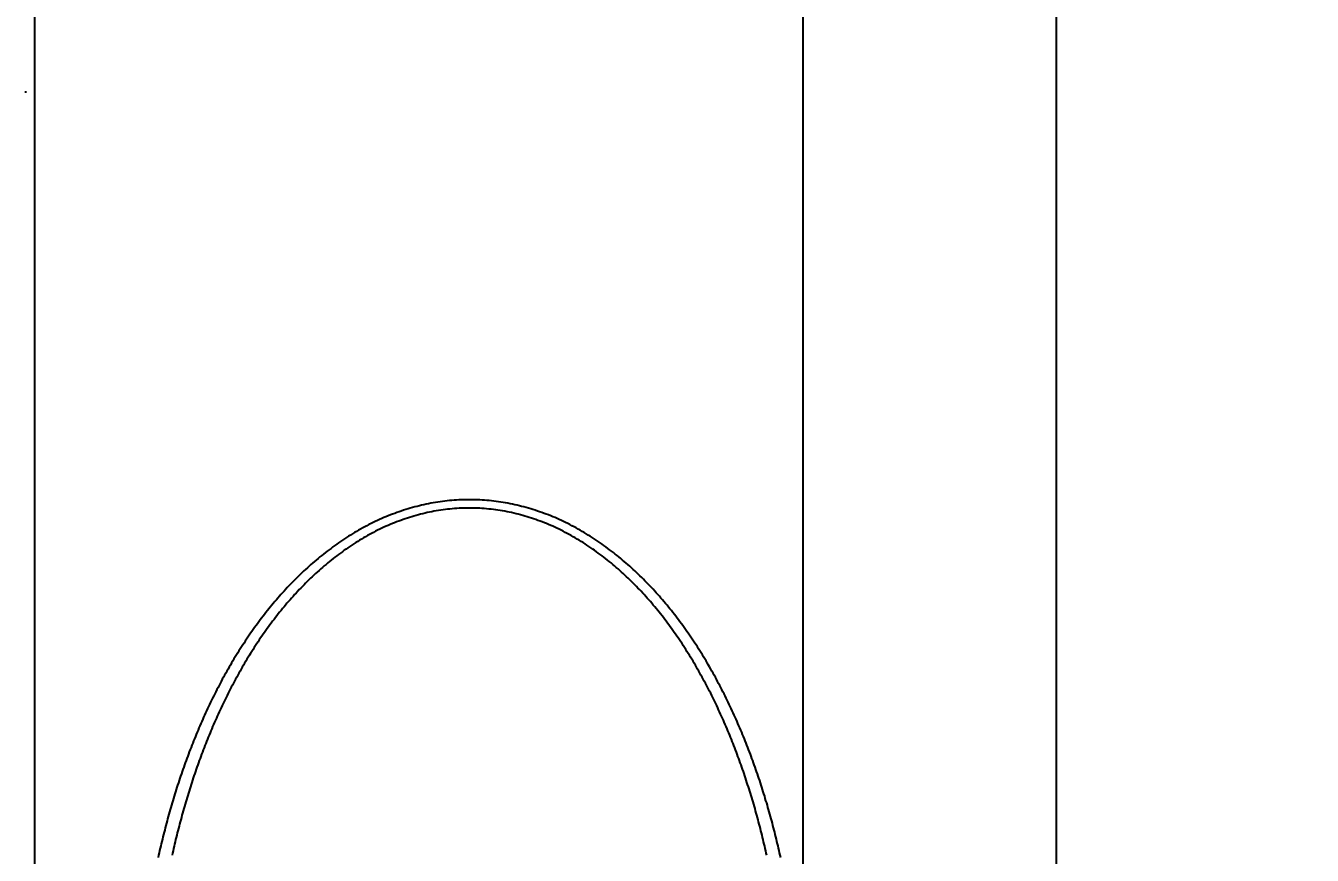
# Model space of a CAD drawing. Header units: millimetres. Extents: x 0 to 3800, y -67 to 2530.
# Drawn here: x 2286.53 to 2301.41, y 1565.28 to 1574.88 of the extents above; entities that cross this region are included whole.
import ezdxf

# ---------------------------------------------------------------- set-up
doc = ezdxf.new("R2010")
doc.units = ezdxf.units.MM
doc.layers.add('내부선 및 부속', color=4, linetype='Continuous')
doc.layers.add('치수선', color=7, linetype='Continuous')
doc.styles.add('____', font='')
doc.styles.get('____').set_extended_font_data('굴림')
doc.dimstyles.new('MSADIM', dxfattribs={"dimtxt": 33, "dimasz": 17, "dimexe": 10, "dimexo": 7.5, "dimgap": 10, "dimtad": 0, "dimtih": 1, "dimtoh": 1, "dimdec": 0, "dimzin": 1, "dimdsep": 46, "dimtxsty": '____', "dimcen": 11.25, "dimadec": 0, "dimazin": 0, "dimtfac": 1, "dimtdec": 0, "dimtix": 1, "dimtmove": 0, "dimatfit": 3, "dimfxl": 1, "dimtolj": 1, "dimtzin": 1, "dimarcsym": 0})

# ---------------------------------------------------------------- blocks, each defined once
blk = doc.blocks.new('*D52')
at = {"layer": '치수선', "color": 0, "linetype": 'Continuous', "lineweight": -2, "transparency": 16777216}
for p, q in [((2932.455, 1675.439), (2932.455, 1337.939)), ((2232.455, 1355.314), (2232.455, 1337.939)), ((2249.455, 1347.939), (2545.324, 1347.939)), ((2915.455, 1347.939), (2619.585, 1347.939))]:
    blk.add_line(p, q, dxfattribs=at)
at = {"layer": '치수선', "color": 0, "linetype": 'Continuous', "transparency": 16777216}
for points in [[(2249.455, 1350.773), (2249.455, 1345.106), (2232.455, 1347.939)], [(2915.455, 1350.773), (2915.455, 1345.106), (2932.455, 1347.939)]]:
    blk.add_solid(points, dxfattribs=at)
at = {"layer": '치수선', "color": 0, "linetype": 'Continuous', "transparency": 16777216, "insert": (2582.455, 1347.939), "char_height": 25, "attachment_point": 5, "style": '____'}
blk.add_mtext('\\A1;700', dxfattribs=at)

msp = doc.modelspace()

# ---------------------------------------------------------------- linework, layer by layer
at = {"layer": '내부선 및 부속', "linetype": 'Continuous'}
for p, q in [((2295.52, 1543.489), (2295.52, 1582.39)), ((2298.451, 1543.633), (2298.451, 1582.246)), ((2286.625, 1581.51), (2286.625, 1544.368))]:
    msp.add_line(p, q, dxfattribs=at)
at = {"layer": '내부선 및 부속', "linetype": 'Continuous', "flags": 128}
for points in [[(2286.526, 1574.105), (2286.526, 1574.114), (2286.525, 1574.124)], [(2295.26, 1565.257), (2295.254, 1565.284), (2295.248, 1565.31), (2295.242, 1565.337), (2295.236, 1565.363), (2295.23, 1565.39), (2295.224, 1565.416), (2295.217, 1565.442), (2295.211, 1565.469), (2295.204, 1565.495), (2295.198, 1565.521), (2295.191, 1565.548), (2295.185, 1565.574), (2295.178, 1565.6), (2295.171, 1565.627), (2295.171, 1565.627), (2295.164, 1565.653), (2295.157, 1565.679), (2295.15, 1565.705), (2295.143, 1565.731), (2295.135, 1565.758), (2295.128, 1565.784), (2295.121, 1565.81), (2295.113, 1565.836), (2295.106, 1565.862), (2295.098, 1565.888), (2295.09, 1565.914), (2295.082, 1565.94), (2295.075, 1565.966), (2295.067, 1565.992), (2295.059, 1566.018), (2295.05, 1566.044), (2295.042, 1566.069), (2295.034, 1566.095), (2295.026, 1566.121), (2295.017, 1566.147), (2295.009, 1566.173), (2295, 1566.198), (2294.991, 1566.224), (2294.982, 1566.25), (2294.973, 1566.275), (2294.964, 1566.301), (2294.955, 1566.327), (2294.946, 1566.352), (2294.937, 1566.378), (2294.928, 1566.403), (2294.918, 1566.429), (2294.909, 1566.454), (2294.899, 1566.479), (2294.889, 1566.505), (2294.88, 1566.53), (2294.87, 1566.555), (2294.86, 1566.581), (2294.85, 1566.606), (2294.84, 1566.631), (2294.829, 1566.656), (2294.819, 1566.681), (2294.809, 1566.706), (2294.798, 1566.731), (2294.788, 1566.756), (2294.777, 1566.781), (2294.766, 1566.806), (2294.755, 1566.831), (2294.744, 1566.856), (2294.733, 1566.881), (2294.722, 1566.905), (2294.711, 1566.93), (2294.699, 1566.955), (2294.688, 1566.979), (2294.676, 1567.004), (2294.665, 1567.028), (2294.653, 1567.053), (2294.641, 1567.077), (2294.629, 1567.102), (2294.617, 1567.126), (2294.605, 1567.15), (2294.592, 1567.174), (2294.58, 1567.199), (2294.568, 1567.223), (2294.555, 1567.247), (2294.542, 1567.271), (2294.53, 1567.295), (2294.517, 1567.319), (2294.504, 1567.343), (2294.491, 1567.366), (2294.477, 1567.39), (2294.464, 1567.414), (2294.451, 1567.437), (2294.437, 1567.461), (2294.424, 1567.484), (2294.41, 1567.508), (2294.396, 1567.531), (2294.382, 1567.554), (2294.368, 1567.578), (2294.354, 1567.601), (2294.34, 1567.624), (2294.325, 1567.647), (2294.311, 1567.67), (2294.296, 1567.693), (2294.281, 1567.716), (2294.266, 1567.738), (2294.251, 1567.761), (2294.236, 1567.784), (2294.221, 1567.806), (2294.206, 1567.829), (2294.19, 1567.851), (2294.175, 1567.873), (2294.159, 1567.895), (2294.144, 1567.918), (2294.128, 1567.94), (2294.112, 1567.962), (2294.095, 1567.983), (2294.079, 1568.005), (2294.063, 1568.027), (2294.046, 1568.048), (2294.03, 1568.07), (2294.03, 1568.07), (2294.013, 1568.091), (2293.996, 1568.113), (2293.979, 1568.134), (2293.962, 1568.155), (2293.945, 1568.176), (2293.928, 1568.197), (2293.91, 1568.218), (2293.892, 1568.239), (2293.875, 1568.259), (2293.857, 1568.28), (2293.839, 1568.3), (2293.821, 1568.32), (2293.803, 1568.34), (2293.784, 1568.36), (2293.766, 1568.38), (2293.747, 1568.4), (2293.728, 1568.42), (2293.709, 1568.439), (2293.69, 1568.459), (2293.671, 1568.478), (2293.652, 1568.497), (2293.632, 1568.516), (2293.613, 1568.535), (2293.593, 1568.554), (2293.573, 1568.573), (2293.553, 1568.591), (2293.533, 1568.609), (2293.513, 1568.628), (2293.493, 1568.646), (2293.472, 1568.664), (2293.451, 1568.681), (2293.431, 1568.699), (2293.41, 1568.717), (2293.389, 1568.734), (2293.367, 1568.751), (2293.346, 1568.768), (2293.325, 1568.785), (2293.303, 1568.802), (2293.281, 1568.818), (2293.259, 1568.834), (2293.238, 1568.851), (2293.215, 1568.866), (2293.193, 1568.882), (2293.171, 1568.898), (2293.148, 1568.913), (2293.126, 1568.929), (2293.103, 1568.944), (2293.08, 1568.958), (2293.057, 1568.973), (2293.034, 1568.988), (2293.011, 1569.002), (2292.988, 1569.016), (2292.964, 1569.03), (2292.94, 1569.043), (2292.917, 1569.057), (2292.893, 1569.07), (2292.869, 1569.083), (2292.845, 1569.095), (2292.821, 1569.108), (2292.797, 1569.12), (2292.772, 1569.132), (2292.748, 1569.144), (2292.723, 1569.156), (2292.698, 1569.167), (2292.674, 1569.178), (2292.649, 1569.189), (2292.624, 1569.2), (2292.599, 1569.21), (2292.573, 1569.22), (2292.548, 1569.23), (2292.523, 1569.239), (2292.497, 1569.249), (2292.471, 1569.258), (2292.446, 1569.266), (2292.42, 1569.275), (2292.394, 1569.283), (2292.368, 1569.291), (2292.342, 1569.299), (2292.316, 1569.306), (2292.29, 1569.313), (2292.263, 1569.32), (2292.237, 1569.327), (2292.211, 1569.333), (2292.184, 1569.339), (2292.158, 1569.345), (2292.131, 1569.35), (2292.104, 1569.356), (2292.078, 1569.36), (2292.051, 1569.365), (2292.024, 1569.369), (2291.997, 1569.373), (2291.97, 1569.377), (2291.943, 1569.38), (2291.916, 1569.383), (2291.889, 1569.386), (2291.862, 1569.388), (2291.835, 1569.391), (2291.808, 1569.392), (2291.781, 1569.394), (2291.754, 1569.395), (2291.754, 1569.395), (2291.727, 1569.396), (2291.699, 1569.397), (2291.672, 1569.397), (2291.645, 1569.397), (2291.618, 1569.397), (2291.591, 1569.396), (2291.564, 1569.395), (2291.536, 1569.394), (2291.509, 1569.392), (2291.482, 1569.391), (2291.455, 1569.388), (2291.428, 1569.386), (2291.401, 1569.383), (2291.374, 1569.38), (2291.347, 1569.377), (2291.32, 1569.373), (2291.293, 1569.369), (2291.266, 1569.365), (2291.24, 1569.36), (2291.213, 1569.356), (2291.186, 1569.35), (2291.16, 1569.345), (2291.133, 1569.339), (2291.106, 1569.333), (2291.08, 1569.327), (2291.054, 1569.32), (2291.027, 1569.314), (2291.001, 1569.306), (2290.975, 1569.299), (2290.949, 1569.291), (2290.923, 1569.283), (2290.897, 1569.275), (2290.871, 1569.266), (2290.846, 1569.258), (2290.82, 1569.249), (2290.795, 1569.239), (2290.769, 1569.23), (2290.744, 1569.22), (2290.719, 1569.21), (2290.693, 1569.199), (2290.668, 1569.189), (2290.644, 1569.178), (2290.619, 1569.167), (2290.594, 1569.156), (2290.569, 1569.144), (2290.545, 1569.132), (2290.521, 1569.12), (2290.496, 1569.108), (2290.472, 1569.095), (2290.448, 1569.083), (2290.424, 1569.07), (2290.4, 1569.057), (2290.377, 1569.043), (2290.353, 1569.03), (2290.33, 1569.016), (2290.306, 1569.002), (2290.283, 1568.987), (2290.26, 1568.973), (2290.237, 1568.958), (2290.214, 1568.944), (2290.191, 1568.929), (2290.169, 1568.913), (2290.146, 1568.898), (2290.124, 1568.882), (2290.102, 1568.866), (2290.08, 1568.85), (2290.058, 1568.834), (2290.036, 1568.818), (2290.014, 1568.802), (2289.993, 1568.785), (2289.971, 1568.768), (2289.95, 1568.751), (2289.929, 1568.734), (2289.907, 1568.717), (2289.887, 1568.699), (2289.866, 1568.681), (2289.845, 1568.664), (2289.825, 1568.646), (2289.804, 1568.628), (2289.784, 1568.609), (2289.764, 1568.591), (2289.744, 1568.573), (2289.724, 1568.554), (2289.704, 1568.535), (2289.685, 1568.516), (2289.665, 1568.497), (2289.646, 1568.478), (2289.627, 1568.459), (2289.608, 1568.439), (2289.589, 1568.42), (2289.57, 1568.4), (2289.552, 1568.38), (2289.533, 1568.36), (2289.515, 1568.34), (2289.496, 1568.32), (2289.478, 1568.3), (2289.46, 1568.28), (2289.442, 1568.259), (2289.425, 1568.239), (2289.407, 1568.218), (2289.407, 1568.218), (2289.39, 1568.197), (2289.372, 1568.176), (2289.355, 1568.155), (2289.338, 1568.134), (2289.321, 1568.113), (2289.304, 1568.091), (2289.287, 1568.07), (2289.271, 1568.049), (2289.254, 1568.027), (2289.238, 1568.005), (2289.222, 1567.983), (2289.206, 1567.962), (2289.19, 1567.94), (2289.174, 1567.918), (2289.158, 1567.895), (2289.142, 1567.873), (2289.127, 1567.851), (2289.111, 1567.829), (2289.096, 1567.806), (2289.081, 1567.784), (2289.066, 1567.761), (2289.051, 1567.738), (2289.036, 1567.716), (2289.021, 1567.693), (2289.007, 1567.67), (2288.992, 1567.647), (2288.978, 1567.624), (2288.963, 1567.601), (2288.949, 1567.578), (2288.935, 1567.555), (2288.921, 1567.531), (2288.907, 1567.508), (2288.894, 1567.484), (2288.88, 1567.461), (2288.866, 1567.437), (2288.853, 1567.414), (2288.84, 1567.39), (2288.827, 1567.366), (2288.813, 1567.343), (2288.8, 1567.319), (2288.788, 1567.295), (2288.775, 1567.271), (2288.762, 1567.247), (2288.75, 1567.223), (2288.737, 1567.199), (2288.725, 1567.175), (2288.712, 1567.15), (2288.7, 1567.126), (2288.688, 1567.102), (2288.676, 1567.077), (2288.664, 1567.053), (2288.653, 1567.028), (2288.641, 1567.004), (2288.629, 1566.979), (2288.618, 1566.955), (2288.607, 1566.93), (2288.595, 1566.905), (2288.584, 1566.881), (2288.573, 1566.856), (2288.562, 1566.831), (2288.551, 1566.806), (2288.54, 1566.781), (2288.53, 1566.756), (2288.519, 1566.731), (2288.509, 1566.706), (2288.498, 1566.681), (2288.488, 1566.656), (2288.478, 1566.631), (2288.467, 1566.606), (2288.457, 1566.581), (2288.447, 1566.555), (2288.438, 1566.53), (2288.428, 1566.505), (2288.418, 1566.479), (2288.409, 1566.454), (2288.399, 1566.429), (2288.39, 1566.403), (2288.38, 1566.378), (2288.371, 1566.352), (2288.362, 1566.327), (2288.353, 1566.301), (2288.344, 1566.275), (2288.335, 1566.25), (2288.326, 1566.224), (2288.317, 1566.198), (2288.309, 1566.173), (2288.3, 1566.147), (2288.292, 1566.121), (2288.283, 1566.095), (2288.275, 1566.069), (2288.267, 1566.044), (2288.259, 1566.018), (2288.251, 1565.992), (2288.243, 1565.966), (2288.235, 1565.94), (2288.227, 1565.914), (2288.219, 1565.888), (2288.212, 1565.862), (2288.204, 1565.836), (2288.196, 1565.81), (2288.196, 1565.81), (2288.189, 1565.784), (2288.182, 1565.758), (2288.175, 1565.731), (2288.167, 1565.705), (2288.16, 1565.679), (2288.153, 1565.653), (2288.146, 1565.627), (2288.139, 1565.6), (2288.133, 1565.574), (2288.126, 1565.548), (2288.119, 1565.521), (2288.113, 1565.495), (2288.106, 1565.469), (2288.1, 1565.442), (2288.094, 1565.416), (2288.087, 1565.39), (2288.081, 1565.363), (2288.075, 1565.337), (2288.069, 1565.31), (2288.063, 1565.284), (2288.057, 1565.257)], [(2295.099, 1565.282), (2295.093, 1565.308), (2295.087, 1565.334), (2295.081, 1565.36), (2295.075, 1565.386), (2295.069, 1565.412), (2295.063, 1565.437), (2295.057, 1565.463), (2295.051, 1565.489), (2295.044, 1565.515), (2295.038, 1565.54), (2295.031, 1565.566), (2295.031, 1565.566), (2295.025, 1565.592), (2295.018, 1565.618), (2295.012, 1565.643), (2295.005, 1565.669), (2294.998, 1565.694), (2294.991, 1565.72), (2294.984, 1565.746), (2294.977, 1565.771), (2294.97, 1565.797), (2294.963, 1565.822), (2294.956, 1565.848), (2294.948, 1565.873), (2294.941, 1565.899), (2294.933, 1565.924), (2294.926, 1565.949), (2294.918, 1565.975), (2294.91, 1566), (2294.902, 1566.025), (2294.894, 1566.051), (2294.886, 1566.076), (2294.878, 1566.101), (2294.87, 1566.126), (2294.862, 1566.152), (2294.854, 1566.177), (2294.845, 1566.202), (2294.837, 1566.227), (2294.828, 1566.252), (2294.82, 1566.277), (2294.811, 1566.302), (2294.802, 1566.327), (2294.793, 1566.352), (2294.784, 1566.377), (2294.775, 1566.402), (2294.766, 1566.427), (2294.757, 1566.452), (2294.747, 1566.477), (2294.738, 1566.501), (2294.729, 1566.526), (2294.719, 1566.551), (2294.709, 1566.576), (2294.7, 1566.6), (2294.69, 1566.625), (2294.68, 1566.649), (2294.67, 1566.674), (2294.66, 1566.699), (2294.649, 1566.723), (2294.639, 1566.747), (2294.629, 1566.772), (2294.618, 1566.796), (2294.608, 1566.821), (2294.597, 1566.845), (2294.586, 1566.869), (2294.576, 1566.893), (2294.565, 1566.917), (2294.554, 1566.942), (2294.542, 1566.966), (2294.531, 1566.99), (2294.52, 1567.014), (2294.508, 1567.038), (2294.497, 1567.061), (2294.485, 1567.085), (2294.474, 1567.109), (2294.462, 1567.133), (2294.45, 1567.157), (2294.438, 1567.18), (2294.426, 1567.204), (2294.414, 1567.227), (2294.401, 1567.251), (2294.389, 1567.274), (2294.376, 1567.298), (2294.364, 1567.321), (2294.351, 1567.344), (2294.338, 1567.368), (2294.325, 1567.391), (2294.312, 1567.414), (2294.299, 1567.437), (2294.286, 1567.46), (2294.273, 1567.483), (2294.259, 1567.506), (2294.246, 1567.528), (2294.232, 1567.551), (2294.218, 1567.574), (2294.204, 1567.596), (2294.19, 1567.619), (2294.176, 1567.641), (2294.162, 1567.664), (2294.148, 1567.686), (2294.133, 1567.708), (2294.119, 1567.731), (2294.104, 1567.753), (2294.089, 1567.775), (2294.074, 1567.797), (2294.059, 1567.819), (2294.044, 1567.841), (2294.029, 1567.862), (2294.014, 1567.884), (2293.998, 1567.905), (2293.983, 1567.927), (2293.967, 1567.948), (2293.951, 1567.97), (2293.951, 1567.97), (2293.935, 1567.991), (2293.919, 1568.012), (2293.903, 1568.033), (2293.887, 1568.054), (2293.87, 1568.075), (2293.854, 1568.096), (2293.837, 1568.116), (2293.82, 1568.137), (2293.803, 1568.157), (2293.786, 1568.178), (2293.769, 1568.198), (2293.752, 1568.218), (2293.734, 1568.238), (2293.717, 1568.258), (2293.699, 1568.278), (2293.681, 1568.298), (2293.664, 1568.317), (2293.645, 1568.337), (2293.627, 1568.356), (2293.609, 1568.375), (2293.59, 1568.394), (2293.572, 1568.413), (2293.553, 1568.432), (2293.534, 1568.451), (2293.515, 1568.469), (2293.496, 1568.488), (2293.477, 1568.506), (2293.457, 1568.524), (2293.438, 1568.543), (2293.418, 1568.56), (2293.398, 1568.578), (2293.378, 1568.596), (2293.358, 1568.613), (2293.338, 1568.631), (2293.318, 1568.648), (2293.297, 1568.665), (2293.277, 1568.682), (2293.256, 1568.699), (2293.235, 1568.715), (2293.214, 1568.731), (2293.193, 1568.748), (2293.171, 1568.764), (2293.15, 1568.78), (2293.128, 1568.795), (2293.107, 1568.811), (2293.085, 1568.826), (2293.063, 1568.841), (2293.041, 1568.856), (2293.019, 1568.871), (2292.997, 1568.885), (2292.974, 1568.9), (2292.952, 1568.914), (2292.929, 1568.928), (2292.906, 1568.941), (2292.883, 1568.955), (2292.86, 1568.968), (2292.837, 1568.981), (2292.814, 1568.994), (2292.791, 1569.007), (2292.767, 1569.019), (2292.743, 1569.031), (2292.72, 1569.043), (2292.696, 1569.055), (2292.672, 1569.066), (2292.648, 1569.078), (2292.624, 1569.089), (2292.599, 1569.099), (2292.575, 1569.11), (2292.551, 1569.12), (2292.526, 1569.13), (2292.501, 1569.14), (2292.476, 1569.149), (2292.451, 1569.158), (2292.426, 1569.167), (2292.401, 1569.176), (2292.376, 1569.184), (2292.351, 1569.192), (2292.326, 1569.2), (2292.3, 1569.208), (2292.275, 1569.215), (2292.249, 1569.222), (2292.223, 1569.229), (2292.198, 1569.235), (2292.172, 1569.241), (2292.146, 1569.247), (2292.12, 1569.253), (2292.094, 1569.258), (2292.068, 1569.263), (2292.042, 1569.267), (2292.015, 1569.272), (2291.989, 1569.276), (2291.963, 1569.279), (2291.937, 1569.283), (2291.91, 1569.286), (2291.884, 1569.289), (2291.857, 1569.291), (2291.831, 1569.294), (2291.804, 1569.295), (2291.778, 1569.297), (2291.751, 1569.298), (2291.751, 1569.298), (2291.725, 1569.299), (2291.698, 1569.3), (2291.672, 1569.3), (2291.645, 1569.3), (2291.619, 1569.3), (2291.592, 1569.299), (2291.566, 1569.298), (2291.539, 1569.297), (2291.513, 1569.295), (2291.486, 1569.294), (2291.46, 1569.291), (2291.433, 1569.289), (2291.407, 1569.286), (2291.381, 1569.283), (2291.354, 1569.28), (2291.328, 1569.276), (2291.302, 1569.272), (2291.275, 1569.267), (2291.249, 1569.263), (2291.223, 1569.258), (2291.197, 1569.253), (2291.171, 1569.247), (2291.145, 1569.241), (2291.12, 1569.235), (2291.094, 1569.229), (2291.068, 1569.222), (2291.043, 1569.215), (2291.017, 1569.208), (2290.992, 1569.2), (2290.966, 1569.192), (2290.941, 1569.184), (2290.916, 1569.176), (2290.891, 1569.167), (2290.866, 1569.158), (2290.841, 1569.149), (2290.816, 1569.14), (2290.791, 1569.13), (2290.767, 1569.12), (2290.742, 1569.11), (2290.718, 1569.099), (2290.694, 1569.089), (2290.669, 1569.078), (2290.645, 1569.066), (2290.621, 1569.055), (2290.597, 1569.043), (2290.574, 1569.031), (2290.55, 1569.019), (2290.527, 1569.007), (2290.503, 1568.994), (2290.48, 1568.981), (2290.457, 1568.968), (2290.434, 1568.955), (2290.411, 1568.941), (2290.388, 1568.928), (2290.366, 1568.914), (2290.343, 1568.9), (2290.321, 1568.885), (2290.298, 1568.871), (2290.276, 1568.856), (2290.254, 1568.841), (2290.232, 1568.826), (2290.21, 1568.811), (2290.189, 1568.795), (2290.167, 1568.78), (2290.146, 1568.764), (2290.124, 1568.748), (2290.103, 1568.731), (2290.082, 1568.715), (2290.061, 1568.699), (2290.041, 1568.682), (2290.02, 1568.665), (2290, 1568.648), (2289.979, 1568.631), (2289.959, 1568.613), (2289.939, 1568.596), (2289.919, 1568.578), (2289.899, 1568.56), (2289.879, 1568.543), (2289.86, 1568.524), (2289.84, 1568.506), (2289.821, 1568.488), (2289.802, 1568.469), (2289.783, 1568.451), (2289.764, 1568.432), (2289.745, 1568.413), (2289.727, 1568.394), (2289.708, 1568.375), (2289.69, 1568.356), (2289.672, 1568.337), (2289.654, 1568.317), (2289.636, 1568.298), (2289.618, 1568.278), (2289.6, 1568.258), (2289.583, 1568.238), (2289.565, 1568.218), (2289.548, 1568.198), (2289.531, 1568.178), (2289.514, 1568.157), (2289.497, 1568.137), (2289.48, 1568.116), (2289.48, 1568.116), (2289.463, 1568.096), (2289.447, 1568.075), (2289.43, 1568.054), (2289.414, 1568.033), (2289.398, 1568.012), (2289.382, 1567.991), (2289.366, 1567.97), (2289.35, 1567.948), (2289.334, 1567.927), (2289.319, 1567.906), (2289.303, 1567.884), (2289.288, 1567.862), (2289.273, 1567.841), (2289.258, 1567.819), (2289.243, 1567.797), (2289.228, 1567.775), (2289.213, 1567.753), (2289.198, 1567.731), (2289.184, 1567.709), (2289.169, 1567.686), (2289.155, 1567.664), (2289.141, 1567.642), (2289.127, 1567.619), (2289.113, 1567.597), (2289.099, 1567.574), (2289.085, 1567.551), (2289.072, 1567.528), (2289.058, 1567.506), (2289.045, 1567.483), (2289.031, 1567.46), (2289.018, 1567.437), (2289.005, 1567.414), (2288.992, 1567.391), (2288.979, 1567.368), (2288.966, 1567.344), (2288.953, 1567.321), (2288.941, 1567.298), (2288.928, 1567.274), (2288.916, 1567.251), (2288.904, 1567.227), (2288.891, 1567.204), (2288.879, 1567.18), (2288.867, 1567.157), (2288.855, 1567.133), (2288.844, 1567.109), (2288.832, 1567.085), (2288.82, 1567.062), (2288.809, 1567.038), (2288.797, 1567.014), (2288.786, 1566.99), (2288.775, 1566.966), (2288.764, 1566.942), (2288.753, 1566.917), (2288.742, 1566.893), (2288.731, 1566.869), (2288.72, 1566.845), (2288.709, 1566.821), (2288.699, 1566.796), (2288.688, 1566.772), (2288.678, 1566.747), (2288.668, 1566.723), (2288.658, 1566.699), (2288.647, 1566.674), (2288.637, 1566.649), (2288.627, 1566.625), (2288.618, 1566.6), (2288.608, 1566.576), (2288.598, 1566.551), (2288.589, 1566.526), (2288.579, 1566.501), (2288.57, 1566.477), (2288.56, 1566.452), (2288.551, 1566.427), (2288.542, 1566.402), (2288.533, 1566.377), (2288.524, 1566.352), (2288.515, 1566.327), (2288.506, 1566.302), (2288.498, 1566.277), (2288.489, 1566.252), (2288.48, 1566.227), (2288.472, 1566.202), (2288.463, 1566.177), (2288.455, 1566.152), (2288.447, 1566.126), (2288.439, 1566.101), (2288.431, 1566.076), (2288.423, 1566.051), (2288.415, 1566.025), (2288.407, 1566), (2288.399, 1565.975), (2288.392, 1565.949), (2288.384, 1565.924), (2288.376, 1565.899), (2288.369, 1565.873), (2288.362, 1565.848), (2288.354, 1565.822), (2288.347, 1565.797), (2288.34, 1565.771), (2288.333, 1565.746), (2288.333, 1565.746), (2288.326, 1565.72), (2288.319, 1565.694), (2288.312, 1565.669), (2288.306, 1565.643), (2288.299, 1565.618), (2288.292, 1565.592), (2288.286, 1565.566), (2288.279, 1565.54), (2288.273, 1565.515), (2288.267, 1565.489), (2288.26, 1565.463), (2288.254, 1565.437), (2288.248, 1565.412), (2288.242, 1565.386), (2288.236, 1565.36), (2288.23, 1565.334), (2288.224, 1565.308), (2288.219, 1565.282)]]:
    msp.add_lwpolyline(points, dxfattribs=at)

# ---------------------------------------------------------------- dimensions: what is measured, and where the dimension line sits
at = {"layer": '치수선', "linetype": 'Continuous'}
dim = msp.add_linear_dim(base=(2232.455, 1347.939), p1=(2932.455, 1682.939), p2=(2232.455, 1362.814), dimstyle='MSADIM', override={"dimtxt": 25}, dxfattribs=at)
dim.commit()
dim.dimension.update_dxf_attribs({"geometry": '*D52', "text_midpoint": (2582.455, 1347.939)})

doc.saveas('drawing.dxf')
